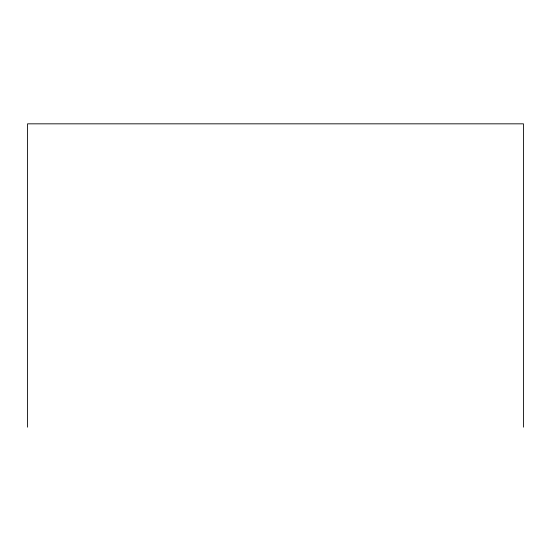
<?xml version="1.0" encoding="UTF-8"?>
<svg xmlns="http://www.w3.org/2000/svg" width="551" height="551" viewBox="0 0 551 551"><rect width="100%" height="100%" fill="white"/><g stroke="black" fill="none" stroke-linecap="round" stroke-linejoin="round"><path stroke-width="0.83" d="M523.45 427.17L523.45 123.83L27.55 123.83L27.55 427.17"/></g></svg>
